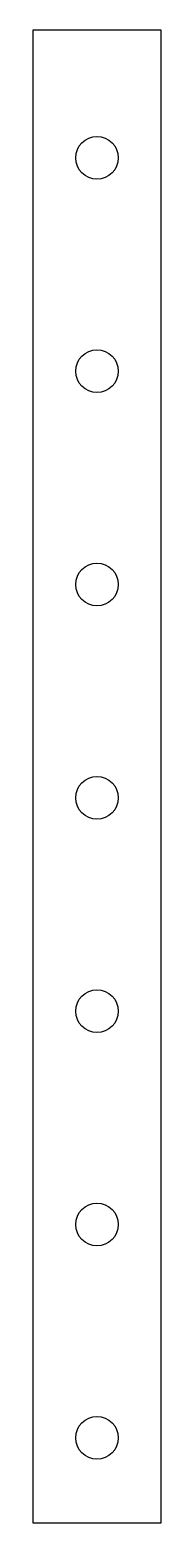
# Model space of a CAD drawing. Header units: millimetres. Extents: x -75 to -60, y -75 to 100.
import ezdxf

# ---------------------------------------------------------------- set-up
doc = ezdxf.new("R2010")
doc.units = ezdxf.units.MM
doc.layers.get('0').update_dxf_attribs({"linetype": 'CONTINUOUS'})

msp = doc.modelspace()

# ---------------------------------------------------------------- linework, layer by layer
msp.add_lwpolyline([(-60, -75), (-75, -75), (-75, 100), (-60, 100)], close=True)
for centre in [(-67.5, 85), (-67.5, 60), (-67.5, 35), (-67.5, 10), (-67.5, -15), (-67.5, -40), (-67.5, -65)]:
    msp.add_circle(centre, 2.5)

doc.saveas('drawing.dxf')
